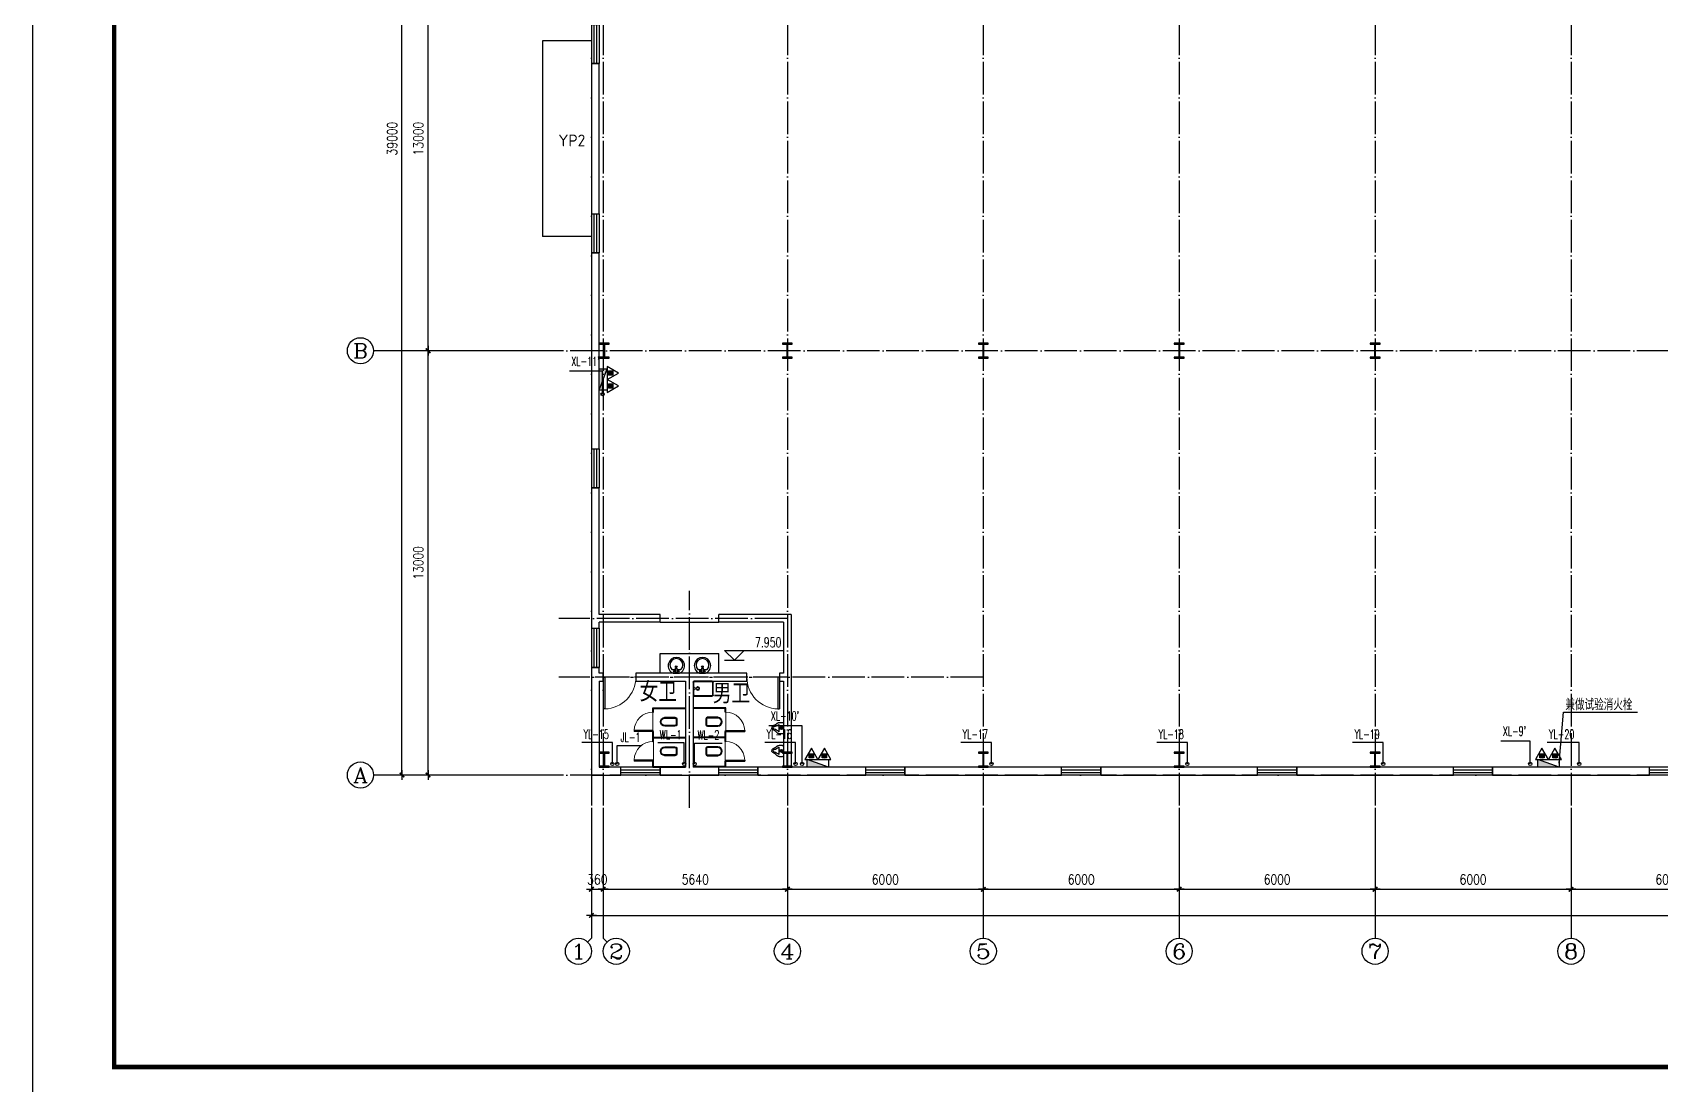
# Model space of a CAD drawing. Extents: x -173215 to 463891, y -864580 to -620646.
# Drawn here: x 140922 to 190776, y -753906 to -721676 of the extents above; entities that cross this region are included whole.
import ezdxf
from ezdxf.enums import TextEntityAlignment as Align

# ---------------------------------------------------------------- set-up
doc = ezdxf.new("R2010")
doc.units = 0
doc.header["$LTSCALE"] = 500
doc.header["$MEASUREMENT"] = 0
doc.linetypes.add('DASH', pattern=[0.35, 0.25, -0.1])
doc.linetypes.add('DOTE', pattern=[2.42, 2, -0.2, 0.02, -0.2])
doc.layers.get('0').update_dxf_attribs({"linetype": 'CONTINUOUS'})
doc.layers.get('Defpoints').update_dxf_attribs({"linetype": 'CONTINUOUS'})
for name, color, linetype in [('AXIS', 3, 'CONTINUOUS'), ('AXIS_TEXT', 7, 'CONTINUOUS'), ('DIM_ELEV', 3, 'CONTINUOUS'), ('DIM_污水', 3, 'CONTINUOUS'), ('DIM_消防', 3, 'CONTINUOUS'), ('DIM_给水', 3, 'CONTINUOUS'), ('DIM_雨水', 3, 'CONTINUOUS'), ('DOTE', 253, 'DOTE'), ('EQUIP_消火栓', 7, 'CONTINUOUS'), ('EQUIP_消防', 7, 'CONTINUOUS'), ('PUB_TEXT', 7, 'CONTINUOUS'), ('TWT_TEXT', 7, 'CONTINUOUS'), ('VPIPE-污水', 2, 'DASH'), ('VPIPE-消防', 1, 'TG_X'), ('VPIPE-给水', 3, 'TG_J'), ('VPIPE-雨水', 4, 'TG_Y'), ('WALL', 6, 'CONTINUOUS'), ('WINDOW', 4, 'CONTINUOUS'), ('勒脚', 50, 'CONTINUOUS'), ('台盆', 130, 'CONTINUOUS'), ('图框', 4, 'CONTINUOUS'), ('彩钢板', 253, 'CONTINUOUS'), ('栏板', 42, 'CONTINUOUS'), ('立面图', 40, 'CONTINUOUS'), ('立面白线', 31, 'CONTINUOUS')]:
    doc.layers.add(name, color=color, linetype=linetype)
doc.layers.add('填充剖面墙', color=6, linetype='CONTINUOUS', lineweight=30)
doc.layers.add('细线', color=8, linetype='CONTINUOUS', lineweight=9)
doc.styles.add('_TCH_AXIS', font='COMPLEX', dxfattribs={"bigfont": 'GBCBIG'})
doc.styles.add('_TCH_DIM', font='SIMPLEX', dxfattribs={"bigfont": 'GBCBIG'})
doc.styles.add('_TWT_PIPEDN', font='SIMPLEX', dxfattribs={"width": 0.8, "height": 2.8, "bigfont": 'HZTXT'})
doc.styles.add('_TWT_SERIAL', font='COMPLEX', dxfattribs={"width": 0.8, "height": 2.8, "bigfont": 'HZTXT'})
doc.styles.add('COMPLEX', font='COMPLEX')
doc.styles.add('DIM_FONT', font='SIMPLEX.shx', dxfattribs={"width": 0.8})
doc.styles.add('STYLE1', font='tssdeng.shx', dxfattribs={"height": 8, "bigfont": 'tssdchn.shx'})
doc.styles.add('TG_LINETYPE', font='SIMPLEX', dxfattribs={"width": 0.8, "height": 2.8, "bigfont": 'HZTXT'})
doc.linetypes.add('TG_J', pattern='A,2,-0.3,["J",TG_LINETYPE,S=0.1,R=0,X=-0.23,Y=-0.15],0', length=2.3)
doc.linetypes.add('TG_X', pattern='A,2,-0.3,["X",TG_LINETYPE,S=0.1,R=0,X=-0.23,Y=-0.15],0', length=2.3)
doc.linetypes.add('TG_Y', pattern='A,2,-0.3,["Y",TG_LINETYPE,S=0.1,R=0,X=-0.23,Y=-0.15],0', length=2.3)
doc.dimstyles.new('DIMN', dxfattribs={"dimtxt": 300, "dimasz": 1, "dimexe": 250, "dimexo": 300, "dimgap": 150, "dimtad": 1, "dimdec": 0, "dimzin": 0, "dimdsep": 46, "dimtxsty": 'DIM_FONT', "dimblk": '_DIMX', "dimcen": 0.09, "dimclrt": 7, "dimadec": 0, "dimazin": 0, "dimtfac": 1, "dimtdec": 0, "dimtix": 1, "dimtmove": 2, "dimatfit": 3, "dimldrblk": '_DIMX', "dimfxl": 0, "dimtolj": 1, "dimtzin": 0, "dimarcsym": 0})

# ---------------------------------------------------------------- blocks, each defined once
blk = doc.blocks.new('钢柱')
blk.add_hatch(color=256).paths.add_polyline_path([(4275, 9436), (4140, 9436), (4140, 9466), (4440, 9466), (4440, 9436), (4305, 9436), (4305, 9036), (4440, 9036), (4440, 9006), (4140, 9006), (4140, 9036), (4275, 9036)])
blk.add_lwpolyline([(4275, 9436), (4140, 9436), (4140, 9466), (4440, 9466), (4440, 9436), (4305, 9436), (4305, 9036), (4440, 9036), (4440, 9006), (4140, 9006), (4140, 9036), (4275, 9036), (4275, 9436), (4140, 9436)])
blk = doc.blocks.new('_DIMX')
blk.add_line((-150, 0), (150, 0))
at = {"const_width": 50}
blk.add_lwpolyline([(-70, -70), (70, 70)], dxfattribs=at)
blk = doc.blocks.new('*D278')
at = {"layer": 'AXIS', "color": 0, "lineweight": -2, "transparency": 16777216}
for p, q in [((158038, -745726), (158038, -748176)), ((158398, -745726), (158398, -748176)), ((158037, -747926), (158036, -747926)), ((158038, -747926), (158398, -747926)), ((158399, -747926), (158400, -747926))]:
    blk.add_line(p, q, dxfattribs=at)
at = {"layer": 'Defpoints', "color": 0, "transparency": 16777216}
for p in [(158038, -745426), (158398, -745426), (158398, -747926)]:
    blk.add_point(p, dxfattribs=at)
at = {"layer": 'AXIS', "color": 0, "lineweight": -2, "transparency": 16777216}
blk.add_blockref('_DIMX', (158038, -747926), dxfattribs=at)
at = {"layer": 'AXIS', "color": 0, "lineweight": -2, "transparency": 16777216, "rotation": 180}
blk.add_blockref('_DIMX', (158398, -747926), dxfattribs=at)
at = {"layer": 'AXIS', "color": 7, "transparency": 16777216, "insert": (158218, -747626), "char_height": 300, "attachment_point": 5, "style": 'DIM_FONT'}
blk.add_mtext('\\A1;360', dxfattribs=at)
blk = doc.blocks.new('$TCHSYS$WIN2D')
for p, q in [((-0.5, 0.5), (0.5, 0.5)), ((-0.5, 0.5), (-0.5, -0.5)), ((0.5, 0.5), (0.5, -0.5)), ((0.5, 0.167), (-0.5, 0.167)), ((0.5, -0.167), (-0.5, -0.167)), ((-0.5, -0.5), (0.5, -0.5))]:
    blk.add_line(p, q)
blk = doc.blocks.new('$plan$00001628')
for p, q in [((-20, 0), (20, 0)), ((20, 0), (20, -150)), ((-23, -104), (-144, -104)), ((-20, -150), (-20, 0)), ((20, -150), (-20, -150)), ((136, -104), (24, -104))]:
    blk.add_line(p, q)
blk.add_lwpolyline([(-97, 9, 5.110404), (92, 9)], format="xyb", close=True)
for centre, radius in [((-57, -52), 26.7), ((0, -190), 27.8), ((57, -52), 26.7)]:
    blk.add_circle(centre, radius)
blk.add_arc((-4, -243), 197, 135.2527, 44.7473)
blk = doc.blocks.new('$DorLib2D$00000001')
for p, q in [((0.45, 0.975), (0.5, 0.975)), ((0.45, 0), (0.45, 0.975)), ((0.5, 0), (0.5, 0.975)), ((0.5, 0), (0.45, 0))]:
    blk.add_line(p, q)
at = {"lineweight": 13}
blk.add_arc((0.475, 0), 0.975, 91.4693, 180, dxfattribs=at)
blk = doc.blocks.new('$plan$00001612')
for points in [[(135, 138), (442, 138, -0.388189), (501, 88), (501, -88, -0.388189), (442, -138), (135, -138, -0.97895)], [(443, -116), (125, -116, -0.936623), (135, 117), (443, 117, -0.381636), (480, 86), (480, -86, -0.399536)]]:
    blk.add_lwpolyline(points, format="xyb", close=True)
blk.add_lwpolyline([(195, 117, 0, 0, 0.440649), (186, 108, 0, 0, 0), (185, -106, 0, 0, 0.411645), (194, -115, 1.5, 1.5, 0)], format="xyseb")
blk = doc.blocks.new('$plan$00000380')
for p, q in [((-135, -207), (-130, -211)), ((-112, -146), (114, -146)), ((120, -221), (128, -215))]:
    blk.add_line(p, q)
for points in [[(-185, 0), (-185, -10), (-164, -10)], [(-185, 0), (185, 0), (185, -10), (165, -10)], [(-135, -207), (-146, -194), (-153, -182), (-159, -172), (-163, -162), (-166, -154), (-168, -146), (-169, -139), (-170, -133), (-171, -127), (-172, -121), (-172, -115), (-173, -110), (-173, -104), (-173, -98), (-173, -92), (-173, -86), (-173, -79), (-173, -72), (-172, -64), (-171, -54), (-170, -44), (-168, -31), (-166, -17), (-164, -10)], [(-130, -211), (-128, -213), (-120, -221), (-113, -229), (-107, -236), (-102, -244), (-98, -251), (-93, -259), (-90, -266), (-86, -274), (-83, -281), (-80, -288), (-77, -295), (-74, -302), (-71, -308), (-68, -314), (-65, -320), (-62, -325), (-58, -330), (-55, -334), (-51, -338), (-47, -342), (-43, -345), (-39, -348), (-34, -351), (-30, -353), (-25, -355), (-20, -357), (-15, -358), (-10, -359), (-5, -360), (0, -360), (0, -360)], [(120, -221), (118, -222), (110, -230), (102, -237), (96, -244), (90, -251), (85, -259), (81, -266), (76, -273), (73, -280), (69, -287), (66, -294), (62, -301), (59, -308), (56, -314), (53, -320), (49, -325), (46, -330), (42, -335), (38, -339), (34, -343), (30, -346), (25, -349), (21, -352), (16, -354), (12, -356), (7, -358), (2, -359), (0, -360)], [(128, -215), (138, -202), (145, -191), (152, -180), (156, -171), (160, -163), (162, -156), (164, -149), (165, -142), (166, -136), (167, -130), (168, -125), (169, -119), (170, -114), (170, -108), (170, -102), (171, -96), (171, -89), (171, -82), (171, -73), (171, -64), (170, -53), (169, -41), (167, -27), (165, -10)]]:
    blk.add_lwpolyline(points)
blk.add_circle((0, -62), 47.3)
at = {"lineweight": 13}
for radius in [34.6, 22.1]:
    blk.add_circle((0, -62), radius, dxfattribs=at)
for centre, radius, start, end in [((-382, -363), 346, 14.0616, 38.7001), ((-6, -276), 40.9, 183.6565, 351.9398), ((335, -366), 312, 135.2868, 164.3913)]:
    blk.add_arc(centre, radius, start, end)
blk = doc.blocks.new('$plan$00000360')
at = {"lineweight": 13}
for p, q in [((-590, -420), (-590, -40)), ((-570, -20), (-40, -20)), ((-40, -440), (-570, -440)), ((-20, -180), (-60, -197.5)), ((-60, -197.5), (-60, -262.5)), ((-60, -262.5), (-20, -280)), ((-20, -40), (-20, -420))]:
    blk.add_line(p, q, dxfattribs=at)
for points in [[(-580, 0, 0.4142136), (-610, -30, 0.4142136)], [(0, -30, 0.4142136), (-30, 0, 0.4142136)], [(-610, -430, 0.4142136), (-580, -460, 0.4142136)], [(-30, -460, 0.4142136), (0, -430, 0.4142136)]]:
    blk.add_lwpolyline(points, format="xyb")
for points in [[(-580, 0), (-30, 0)], [(-610, -430), (-610, -30)], [(-30, -460), (-580, -460)], [(0, -30), (0, -430)]]:
    blk.add_lwpolyline(points)
blk.add_circle((-140, -230), 50)
blk.add_circle((-140, -230), 32.5, dxfattribs=at)
for centre, start, end in [((-570, -40), 90, 180), ((-570, -420), 180, 270), ((-40, -40), 0, 90), ((-40, -420), 270, 0)]:
    blk.add_arc(centre, 20, start, end, dxfattribs=at)
blk = doc.blocks.new('_AXISO')
blk.add_circle((0, 0), 0.5)
at = {"layer": 'AXIS_TEXT', "style": 'COMPLEX', "width": 1.041667}
blk.add_attdef('A', text='', height=0.56, dxfattribs=at).set_placement((-0.25, -0.28), (0.25, -0.28), align=Align.FIT)
blk = doc.blocks.new('$TwtSys$00000434')
for p, q in [((-0.5, 0.5), (-0.5, -0.5)), ((-0.5, -0.5), (0.5, 0.5)), ((0.5, 0.5), (-0.5, 0.5)), ((0.5, -0.5), (0.5, 0.5)), ((-0.5, -0.5), (0.5, -0.5))]:
    blk.add_line(p, q)
blk.add_solid([(0.5, -0.5), (0.5, 0.5), (-0.5, -0.5)])
blk = doc.blocks.new('$ATTACHMENT$00000214')
h = blk.add_hatch()
h.set_pattern_fill('ANSI31', color=256, scale=200, style=0)
h.set_pattern_definition([(45, (-38543.802, -6842.639), (-17.67767, 17.67767), [])])
h.paths.add_polyline_path([(-65, 2), (65, 2), (65, -128), (-65, -128)])
for points in [[(0, 172), (-198, -172), (198, -172)], [(-65, 2), (65, 2), (65, -128), (-65, -128)]]:
    blk.add_lwpolyline(points, close=True)
blk = doc.blocks.new('jhyfty')
at = {"layer": '图框'}
blk.add_lwpolyline([(650751, 105710), (776851, 105710), (776851, 165110), (650751, 165110)], close=True, dxfattribs=at)
at = {"layer": '图框', "const_width": 140}
blk.add_lwpolyline([(653251, 164110), (775851, 164110), (775851, 106710), (653251, 106710)], close=True, dxfattribs=at)

msp = doc.modelspace()

# ---------------------------------------------------------------- linework, layer by layer
at = {"layer": 'AXIS'}
for p, q in [((157038.2, -731425.8), (151362.4, -731425.8)), ((157038.2, -744425.8), (151362.4, -744425.8)), ((158038.2, -745425.8), (158038.2, -749425.8)), ((158398.2, -745425.8), (158398.2, -749425.8)), ((164038.2, -745425.8), (164038.2, -749425.8)), ((170038.2, -745425.8), (170038.2, -749425.8)), ((176038.2, -745425.8), (176038.2, -749425.8)), ((182038.2, -745425.8), (182038.2, -749425.8)), ((188038.2, -745425.8), (188038.2, -749425.8)), ((157921.1, -749543), (158038.2, -749425.8)), ((158515.4, -749543), (158398.2, -749425.8))]:
    msp.add_line(p, q, dxfattribs=at)
at = {"layer": 'DIM_ELEV'}
for p, q in [((162416.7, -740908.9), (162116.7, -740608.9)), ((162116.7, -740608.9), (163916.7, -740608.9)), ((162416.7, -740908.9), (162716.7, -740608.9)), ((162113.4, -740908.9), (162716.7, -740908.9))]:
    msp.add_line(p, q, dxfattribs=at)
at = {"layer": 'DIM_污水'}
for p, q in [((160878.2, -743442.1), (160072.7, -743442.1)), ((160878.2, -744085.8), (160878.2, -743442.1)), ((161198.2, -744085.8), (161198.2, -743451.5)), ((161198.2, -743451.5), (162042.4, -743451.5))]:
    msp.add_line(p, q, dxfattribs=at)
at = {"layer": 'DIM_消防'}
for p, q in [((158378.2, -732055.1), (157364.4, -732055.1)), ((158378.2, -732755.8), (158378.2, -732055.1)), ((164488.2, -742920.7), (163474.4, -742920.7)), ((164488.2, -744085.8), (164488.2, -742920.7)), ((186788.2, -743385.1), (185892.3, -743385.1)), ((186788.2, -744085.8), (186788.2, -743385.1))]:
    msp.add_line(p, q, dxfattribs=at)
at = {"layer": 'DIM_给水'}
for p, q in [((158828.2, -744085.8), (158828.2, -743519.1)), ((158828.2, -743519.1), (159565.8, -743519.1))]:
    msp.add_line(p, q, dxfattribs=at)
at = {"layer": 'DIM_雨水'}
for p, q in [((158678.2, -743426.7), (157738.9, -743426.7)), ((158678.2, -744085.8), (158678.2, -743426.7)), ((164288.2, -743426.7), (163348.9, -743426.7)), ((164288.2, -744085.8), (164288.2, -743426.7)), ((170288.2, -743426.7), (169348.9, -743426.7)), ((170288.2, -744085.8), (170288.2, -743426.7)), ((176288.2, -743426.7), (175348.9, -743426.7)), ((176288.2, -744085.8), (176288.2, -743426.7)), ((182288.2, -743426.7), (181348.9, -743426.7)), ((182288.2, -744085.8), (182288.2, -743426.7)), ((188288.2, -743426.7), (187308.6, -743426.7)), ((188288.2, -744085.8), (188288.2, -743426.7))]:
    msp.add_line(p, q, dxfattribs=at)
at = {"layer": 'DOTE', "linetype": 'DOTE'}
for p, q in [((158038.2, -704425.8), (158038.2, -745425.8)), ((158398.2, -704425.8), (158398.2, -745425.8)), ((164038.2, -704425.8), (164038.2, -745425.8)), ((170038.2, -704425.8), (170038.2, -745425.8)), ((176038.2, -704425.8), (176038.2, -745425.8)), ((182038.2, -704425.8), (182038.2, -745425.8)), ((188038.2, -704425.8), (188038.2, -745425.8)), ((237038.2, -731425.8), (157038.2, -731425.8)), ((161038.2, -745425.8), (161038.2, -738786.3)), ((164038.2, -739625.8), (157038.2, -739625.8)), ((164038.2, -741425.8), (157038.2, -741425.8)), ((170038.2, -741425.8), (157038.2, -741425.8)), ((237038.2, -744425.8), (157038.2, -744425.8))]:
    msp.add_line(p, q, dxfattribs=at)
at = {"layer": 'VPIPE-污水', "linetype": 'Continuous'}
for centre in [(160878.2, -744085.8), (161198.2, -744085.8)]:
    msp.add_circle(centre, 50, dxfattribs=at)
at = {"layer": 'VPIPE-消防', "linetype": 'Continuous'}
for centre in [(158378.2, -732755.8), (164488.2, -744085.8), (186788.2, -744085.8)]:
    msp.add_circle(centre, 50, dxfattribs=at)
at = {"layer": 'VPIPE-给水', "linetype": 'Continuous'}
msp.add_circle((158828.2, -744085.8), 50, dxfattribs=at)
at = {"layer": 'VPIPE-雨水', "linetype": 'Continuous'}
for centre in [(158678.2, -744085.8), (164288.2, -744085.8), (170288.2, -744085.8), (176288.2, -744085.8), (182288.2, -744085.8), (188288.2, -744085.8)]:
    msp.add_circle(centre, 50, dxfattribs=at)
at = {"layer": 'WALL'}
for p, q in [((158038.2, -722625.8), (158038.2, -727225.8)), ((158278.2, -722625.8), (158038.2, -722625.8)), ((158278.2, -727225.8), (158278.2, -722625.8)), ((158038.2, -727225.8), (158278.2, -727225.8)), ((158038.2, -728425.8), (158038.2, -734425.8)), ((158278.2, -728425.8), (158038.2, -728425.8)), ((158278.2, -734425.8), (158278.2, -728425.8)), ((158038.2, -734425.8), (158278.2, -734425.8)), ((158278.2, -735625.8), (158038.2, -735625.8)), ((158038.2, -735625.8), (158038.2, -739625.8)), ((158278.2, -739505.8), (158278.2, -735625.8)), ((158038.2, -739625.8), (158038.2, -739925.8)), ((160138.2, -739505.8), (158278.2, -739505.8)), ((160138.2, -739745.8), (158278.2, -739745.8)), ((158278.2, -739925.8), (158278.2, -739745.8)), ((160138.2, -739745.8), (160138.2, -739505.8)), ((164158.2, -739505.8), (161938.2, -739505.8)), ((161938.2, -739745.8), (161938.2, -739505.8)), ((163918.2, -739745.8), (161938.2, -739745.8)), ((163918.2, -739745.8), (163918.2, -741305.8)), ((164158.2, -739505.8), (164158.2, -741425.8)), ((158038.2, -739925.8), (158278.2, -739925.8)), ((158278.2, -741125.8), (158038.2, -741125.8)), ((158038.2, -741125.8), (158038.2, -741425.8)), ((158278.2, -741305.8), (158278.2, -741125.8)), ((158398.2, -741305.8), (158278.2, -741305.8)), ((158398.2, -741545.8), (158398.2, -741305.8)), ((161038.2, -741305.8), (159398.2, -741305.8)), ((159398.2, -741305.8), (159398.2, -741545.8)), ((162798.2, -741305.8), (161038.2, -741305.8)), ((162798.2, -741545.8), (162798.2, -741305.8)), ((163918.2, -741305.8), (163798.2, -741305.8)), ((163798.2, -741305.8), (163798.2, -741545.8)), ((158038.2, -741425.8), (158038.2, -744425.8)), ((158278.2, -741545.8), (158398.2, -741545.8)), ((158278.2, -741545.8), (158278.2, -744185.8)), ((159398.2, -741545.8), (160918.2, -741545.8)), ((160918.2, -741545.8), (160918.2, -744185.8)), ((161158.2, -741545.8), (161158.2, -744185.8)), ((161158.2, -741545.8), (162798.2, -741545.8)), ((163798.2, -741545.8), (163918.2, -741545.8)), ((163918.2, -741545.8), (163918.2, -744185.8)), ((164158.2, -741425.8), (164158.2, -744185.8)), ((158938.2, -744185.8), (158278.2, -744185.8)), ((158938.2, -744425.8), (158938.2, -744185.8)), ((160918.2, -744185.8), (160138.2, -744185.8)), ((160138.2, -744185.8), (160138.2, -744425.8)), ((161938.2, -744185.8), (161158.2, -744185.8)), ((161938.2, -744425.8), (161938.2, -744185.8)), ((163918.2, -744185.8), (163138.2, -744185.8)), ((163138.2, -744185.8), (163138.2, -744425.8)), ((166438.2, -744185.8), (164158.2, -744185.8)), ((166438.2, -744425.8), (166438.2, -744185.8)), ((172438.2, -744185.8), (167638.2, -744185.8)), ((167638.2, -744185.8), (167638.2, -744425.8)), ((172438.2, -744425.8), (172438.2, -744185.8)), ((178438.2, -744185.8), (173638.2, -744185.8)), ((173638.2, -744185.8), (173638.2, -744425.8)), ((178438.2, -744425.8), (178438.2, -744185.8)), ((184438.2, -744185.8), (179638.2, -744185.8)), ((179638.2, -744185.8), (179638.2, -744425.8)), ((184438.2, -744425.8), (184438.2, -744185.8)), ((190438.2, -744185.8), (185638.2, -744185.8)), ((185638.2, -744185.8), (185638.2, -744425.8)), ((190438.2, -744425.8), (190438.2, -744185.8)), ((158038.2, -744425.8), (158938.2, -744425.8)), ((160138.2, -744425.8), (161038.2, -744425.8)), ((161038.2, -744425.8), (161938.2, -744425.8)), ((163138.2, -744425.8), (164038.2, -744425.8)), ((164038.2, -744425.8), (166438.2, -744425.8)), ((167638.2, -744425.8), (172438.2, -744425.8)), ((173638.2, -744425.8), (178438.2, -744425.8)), ((179638.2, -744425.8), (184438.2, -744425.8)), ((185638.2, -744425.8), (190438.2, -744425.8))]:
    msp.add_line(p, q, dxfattribs=at)
at = {"layer": '勒脚'}
for p, q in [((158038.2, -721925.8), (156538.2, -721925.8)), ((156538.2, -721925.8), (156538.2, -727925.8)), ((158038.2, -727925.8), (156538.2, -727925.8))]:
    msp.add_line(p, q, dxfattribs=at)
at = {"layer": '彩钢板'}
for p, q in [((187671.7, -744065.8), (187810.4, -742499.7)), ((187810.4, -742499.7), (190069.7, -742499.7))]:
    msp.add_line(p, q, dxfattribs=at)
at = {"layer": '栏板'}
for p, q in [((159918.2, -742495.8), (159918.2, -742365.8)), ((159938.2, -742495.8), (159938.2, -742385.8)), ((162138.2, -742495.8), (162138.2, -742385.8)), ((162158.2, -742495.8), (162158.2, -742365.8)), ((159918.2, -743285.8), (159918.2, -743095.8)), ((159918.2, -743395.8), (159918.2, -743265.8)), ((159938.2, -743265.8), (159938.2, -743095.8)), ((159938.2, -743265.8), (160918.2, -743265.8)), ((159938.2, -743265.8), (160918.2, -743265.8)), ((159938.2, -743285.8), (160918.2, -743285.8)), ((159938.2, -743395.8), (159938.2, -743285.8)), ((159938.2, -743285.8), (160918.2, -743285.8)), ((162138.2, -743265.8), (161158.2, -743265.8)), ((162138.2, -743265.8), (161158.2, -743265.8)), ((162138.2, -743285.8), (161158.2, -743285.8)), ((162138.2, -743285.8), (161158.2, -743285.8)), ((162138.2, -743265.8), (162138.2, -743095.8)), ((162138.2, -743395.8), (162138.2, -743285.8)), ((162158.2, -743285.8), (162158.2, -743095.8)), ((162158.2, -743395.8), (162158.2, -743265.8)), ((159918.2, -743395.8), (159938.2, -743395.8)), ((162158.2, -743395.8), (162138.2, -743395.8)), ((159918.2, -744185.8), (159918.2, -743995.8)), ((159918.2, -744165.8), (160918.2, -744165.8)), ((159918.2, -744185.8), (160918.2, -744185.8)), ((159938.2, -744165.8), (159938.2, -743995.8)), ((162158.2, -744165.8), (161158.2, -744165.8)), ((162158.2, -744185.8), (161158.2, -744185.8)), ((162138.2, -744165.8), (162138.2, -743995.8)), ((162158.2, -744185.8), (162158.2, -743995.8))]:
    msp.add_line(p, q, dxfattribs=at)
at = {"layer": '立面图'}
for p, q in [((160138.2, -739745.8), (161938.2, -739745.8)), ((160138.2, -741305.8), (160138.2, -740705.8)), ((160138.2, -740705.8), (161938.2, -740705.8)), ((161938.2, -741305.8), (161938.2, -740705.8)), ((159918.2, -742365.8), (160918.2, -742365.8)), ((159918.2, -742385.8), (160918.2, -742385.8)), ((162158.2, -742365.8), (161158.2, -742365.8)), ((162158.2, -742385.8), (161158.2, -742385.8))]:
    msp.add_line(p, q, dxfattribs=at)
at = {"layer": '立面白线'}
for p, q in [((159918.2, -742495.8), (159938.2, -742495.8)), ((162158.2, -742495.8), (162138.2, -742495.8)), ((159918.2, -743095.8), (159938.2, -743095.8)), ((162158.2, -743095.8), (162138.2, -743095.8)), ((159918.2, -743995.8), (159938.2, -743995.8)), ((162158.2, -743995.8), (162138.2, -743995.8))]:
    msp.add_line(p, q, dxfattribs=at)
at = {"layer": '细线'}
for p, q in [((159918.2, -742495.8), (159918.2, -743095.8)), ((162158.2, -742495.8), (162158.2, -743095.8)), ((159938.2, -743395.8), (159938.2, -743995.8)), ((162138.2, -743395.8), (162138.2, -743995.8))]:
    msp.add_line(p, q, dxfattribs=at)

# ---------------------------------------------------------------- block references
at = {"xscale": -1, "rotation": 180}
for p in [(154138.5, -722189.5), (159748.5, -722189.5), (165748.5, -722189.5), (171748.5, -722189.5), (177748.5, -722189.5), (154138.5, -734719.5), (159748.5, -734719.5), (165748.5, -734719.5), (171748.5, -734719.5), (177748.5, -734719.5)]:
    msp.add_blockref('钢柱', p, dxfattribs=at)
at = {"layer": 'AXIS'}
ref = msp.add_blockref('_AXISO', (150962.4, -731425.8), dxfattribs=dict(at, xscale=800, yscale=800, zscale=800))
ref.add_attrib('A', 'B', dxfattribs={"layer": 'AXIS_TEXT', "height": 452.5, "style": '_TCH_AXIS', "width": 1.235294}).set_placement((150736.1, -731652.1), (151188.6, -731652.1), align=Align.FIT)
ref = msp.add_blockref('_AXISO', (150962.4, -744425.8), dxfattribs=dict(at, xscale=800, yscale=800, zscale=800))
ref.add_attrib('A', 'A', dxfattribs={"layer": 'AXIS_TEXT', "height": 452.5, "style": '_TCH_AXIS', "width": 1.166667}).set_placement((150736.1, -744652.1), (151188.6, -744652.1), align=Align.FIT)
ref = msp.add_blockref('_AXISO', (157638.2, -749825.8), dxfattribs=dict(at, xscale=800, yscale=800, zscale=800))
ref.add_attrib('A', '1', dxfattribs={"layer": 'AXIS_TEXT', "height": 452.5, "style": '_TCH_AXIS', "width": 2.333333}).set_placement((157411.9, -750052.1), (157864.5, -750052.1), align=Align.FIT)
ref = msp.add_blockref('_AXISO', (158798.2, -749825.8), dxfattribs=dict(at, xscale=800, yscale=800, zscale=800))
ref.add_attrib('A', '2', dxfattribs={"layer": 'AXIS_TEXT', "height": 452.5, "style": '_TCH_AXIS', "width": 1.5}).set_placement((158571.9, -750052.1), (159024.5, -750052.1), align=Align.FIT)
ref = msp.add_blockref('_AXISO', (164038.2, -749825.8), dxfattribs=dict(at, xscale=800, yscale=800, zscale=800))
ref.add_attrib('A', '4', dxfattribs={"layer": 'AXIS_TEXT', "height": 452.5, "style": '_TCH_AXIS', "width": 1.3125}).set_placement((163811.9, -750052.1), (164264.5, -750052.1), align=Align.FIT)
ref = msp.add_blockref('_AXISO', (170038.2, -749825.8), dxfattribs=dict(at, xscale=800, yscale=800, zscale=800))
ref.add_attrib('A', '5', dxfattribs={"layer": 'AXIS_TEXT', "height": 452.5, "style": '_TCH_AXIS', "width": 1.5}).set_placement((169811.9, -750052.1), (170264.5, -750052.1), align=Align.FIT)
ref = msp.add_blockref('_AXISO', (176038.2, -749825.8), dxfattribs=dict(at, xscale=800, yscale=800, zscale=800))
ref.add_attrib('A', '6', dxfattribs={"layer": 'AXIS_TEXT', "height": 452.5, "style": '_TCH_AXIS', "width": 1.5}).set_placement((175811.9, -750052.1), (176264.5, -750052.1), align=Align.FIT)
ref = msp.add_blockref('_AXISO', (182038.2, -749825.8), dxfattribs=dict(at, xscale=800, yscale=800, zscale=800))
ref.add_attrib('A', '7', dxfattribs={"layer": 'AXIS_TEXT', "height": 452.5, "style": '_TCH_AXIS', "width": 1.5}).set_placement((181811.9, -750052.1), (182264.5, -750052.1), align=Align.FIT)
ref = msp.add_blockref('_AXISO', (188038.2, -749825.8), dxfattribs=dict(at, xscale=800, yscale=800, zscale=800))
ref.add_attrib('A', '8', dxfattribs={"layer": 'AXIS_TEXT', "height": 452.5, "style": '_TCH_AXIS', "width": 1.5}).set_placement((187811.9, -750052.1), (188264.5, -750052.1), align=Align.FIT)
at = {"layer": 'EQUIP_消火栓', "xscale": -650, "yscale": 240, "zscale": 650}
for p, rotation in [((158398.2, -732306.1), 269.9999999999999), ((164973.2, -744065.8), 359.9999999999999), ((187346.7, -744065.8), 359.9999999999999)]:
    msp.add_blockref('$TwtSys$00000434', p, dxfattribs=dict(at, rotation=rotation))
at = {"layer": 'EQUIP_消防'}
for p, rotation in [((158690, -732107.7), 269.9999999999999), ((158690, -732504.4), 269.9999999999999), ((164774.8, -743774), 359.9999999999999), ((165171.6, -743774), 359.9999999999999), ((187148.3, -743774), 359.9999999999999), ((187545.1, -743774), 359.9999999999999)]:
    msp.add_blockref('$ATTACHMENT$00000214', p, dxfattribs=dict(at, rotation=rotation))
at = {"layer": 'WALL'}
msp.add_blockref('jhyfty', (-509829.4, -860081.2), dxfattribs=at)
at = {"layer": 'WINDOW'}
for name, p, xscale, yscale, zscale, rotation in [('$TCHSYS$WIN2D', (158158.2, -722025.8), 1200, -240, 1200, 269.9999999999999), ('$TCHSYS$WIN2D', (158158.2, -727825.8), 1200, -240, 1200, 269.9999999999999), ('$TCHSYS$WIN2D', (158158.2, -735025.8), 1200, -240, 1200, 269.9999999999999), ('$TCHSYS$WIN2D', (158158.2, -740525.8), 1200, -240, 1200, 270), ('$DorLib2D$00000001', (159928.2, -742795.8), -600, 600, -600, 90), ('$DorLib2D$00000001', (162148.2, -742795.8), -600, -600, -600, 90), ('$DorLib2D$00000001', (159928.2, -743695.8), -600, 600, -600, 90), ('$DorLib2D$00000001', (162148.2, -743695.8), -600, -600, -600, 90)]:
    msp.add_blockref(name, p, dxfattribs=dict(at, xscale=xscale, yscale=yscale, zscale=zscale, rotation=rotation))
for name, p, xscale, yscale, zscale in [('$DorLib2D$00000001', (158898.2, -741425.8), -1000, -1000, -1000), ('$DorLib2D$00000001', (163298.2, -741425.8), 1000, -1000, 1000), ('$TCHSYS$WIN2D', (159538.2, -744305.8), -1200, -240, -1200), ('$TCHSYS$WIN2D', (162538.2, -744305.8), -1200, -240, -1200), ('$TCHSYS$WIN2D', (167038.2, -744305.8), -1200, -240, -1200), ('$TCHSYS$WIN2D', (173038.2, -744305.8), -1200, -240, -1200), ('$TCHSYS$WIN2D', (179038.2, -744305.8), -1200, -240, -1200), ('$TCHSYS$WIN2D', (185038.2, -744305.8), -1200, -240, -1200), ('$TCHSYS$WIN2D', (191038.2, -744305.8), -1200, -240, -1200)]:
    msp.add_blockref(name, p, dxfattribs=dict(at, xscale=xscale, yscale=yscale, zscale=zscale))
at = {"layer": '台盆'}
for name, p, rotation in [('$plan$00001628', (160636, -741296.5), 180), ('$plan$00001628', (161436, -741296.5), 180), ('$plan$00001612', (160148.3, -742795.1), 359.9999999999997), ('$plan$00000380', (163918.2, -742985.8), 270.0000000000001), ('$plan$00001612', (160148.3, -743695.1), 359.9999999999997), ('$plan$00000380', (163918.2, -743685.8), 270.0000000000001)]:
    msp.add_blockref(name, p, dxfattribs=dict(at, rotation=rotation))
at = {"layer": '台盆', "yscale": -1, "rotation": 180.0000000000003}
for p in [(162038.8, -742795.1), (162038.8, -743695.1)]:
    msp.add_blockref('$plan$00001612', p, dxfattribs=at)
at = {"layer": '填充剖面墙', "yscale": -1, "rotation": 180.0000000000003}
msp.add_blockref('$plan$00000360', (161158.2, -741545.8), dxfattribs=at)

# ---------------------------------------------------------------- texts
at = {"layer": 'PUB_TEXT', "style": 'STYLE1'}
for s, height, p in [('YP2', 360, (157023.5, -724981.7)), ('女卫', 600, (159512.6, -741880.6)), ('男卫', 600, (161757.3, -741929.6))]:
    msp.add_text(s, height=height, dxfattribs=at).set_placement(p, align=Align.MIDDLE_LEFT)
at = {"layer": 'PUB_TEXT', "style": '_TCH_DIM', "width": 0.705882}
msp.add_text('7.950', height=297.5, dxfattribs=at).set_placement((163046.7, -740508.8))
at = {"layer": 'TWT_TEXT'}
for s, height, style, width, p in [("XL-11'", 280, '_TWT_SERIAL', 0.64, (157420.4, -731889.7)), ('兼做试验消火栓', 350, '_TWT_PIPEDN', 0.8, (187862.9, -742440.7)), ("XL-10'", 280, '_TWT_SERIAL', 0.64, (163530.4, -742755.4)), ('YL-15', 280, '_TWT_SERIAL', 0.64, (157794.9, -743314.7)), ('JL-1', 280, '_TWT_SERIAL', 0.64, (158929.6, -743407.1)), ('WL-1', 280, '_TWT_SERIAL', 0.64, (160128.7, -743330.1)), ('WL-2', 280, '_TWT_SERIAL', 0.64, (161286.7, -743339.5)), ('YL-16', 280, '_TWT_SERIAL', 0.64, (163404.9, -743314.7)), ('YL-17', 280, '_TWT_SERIAL', 0.64, (169404.9, -743314.7)), ('YL-18', 280, '_TWT_SERIAL', 0.64, (175404.9, -743314.7)), ('YL-19', 280, '_TWT_SERIAL', 0.64, (181404.9, -743314.7)), ("XL-9'", 280, '_TWT_SERIAL', 0.64, (185948.3, -743219.7)), ('YL-20', 280, '_TWT_SERIAL', 0.64, (187364.6, -743314.7))]:
    msp.add_text(s, height=height, dxfattribs=dict(at, style=style, width=width)).set_placement(p)

# ---------------------------------------------------------------- dimensions: what is measured, and where the dimension line sits
at = {"layer": 'AXIS'}
for p1, p2, distance in [((155533.6, -744425.8), (155533.6, -705425.8), 3300), ((155533.6, -731425.8), (155533.6, -718425.8), 2500), ((155533.6, -744425.8), (155533.6, -731425.8), 2500), ((158038.2, -745425.8), (236038.2, -745425.8), -3300), ((158398.2, -745425.8), (164038.2, -745425.8), -2500), ((164038.2, -745425.8), (170038.2, -745425.8), -2500), ((170038.2, -745425.8), (176038.2, -745425.8), -2500), ((176038.2, -745425.8), (182038.2, -745425.8), -2500), ((182038.2, -745425.8), (188038.2, -745425.8), -2500), ((188038.2, -745425.8), (194038.2, -745425.8), -2500)]:
    msp.add_aligned_dim(p1=p1, p2=p2, distance=distance, dimstyle='DIMN', dxfattribs=at).render()
dim = msp.add_aligned_dim(p1=(158038.2, -745425.8), p2=(158398.2, -745425.8), distance=-2500, dimstyle='DIMN', dxfattribs=at)
dim.commit()
dim.dimension.update_dxf_attribs({"geometry": '*D278', "text_midpoint": (158218.2, -747625.8)})

doc.saveas('drawing.dxf')
